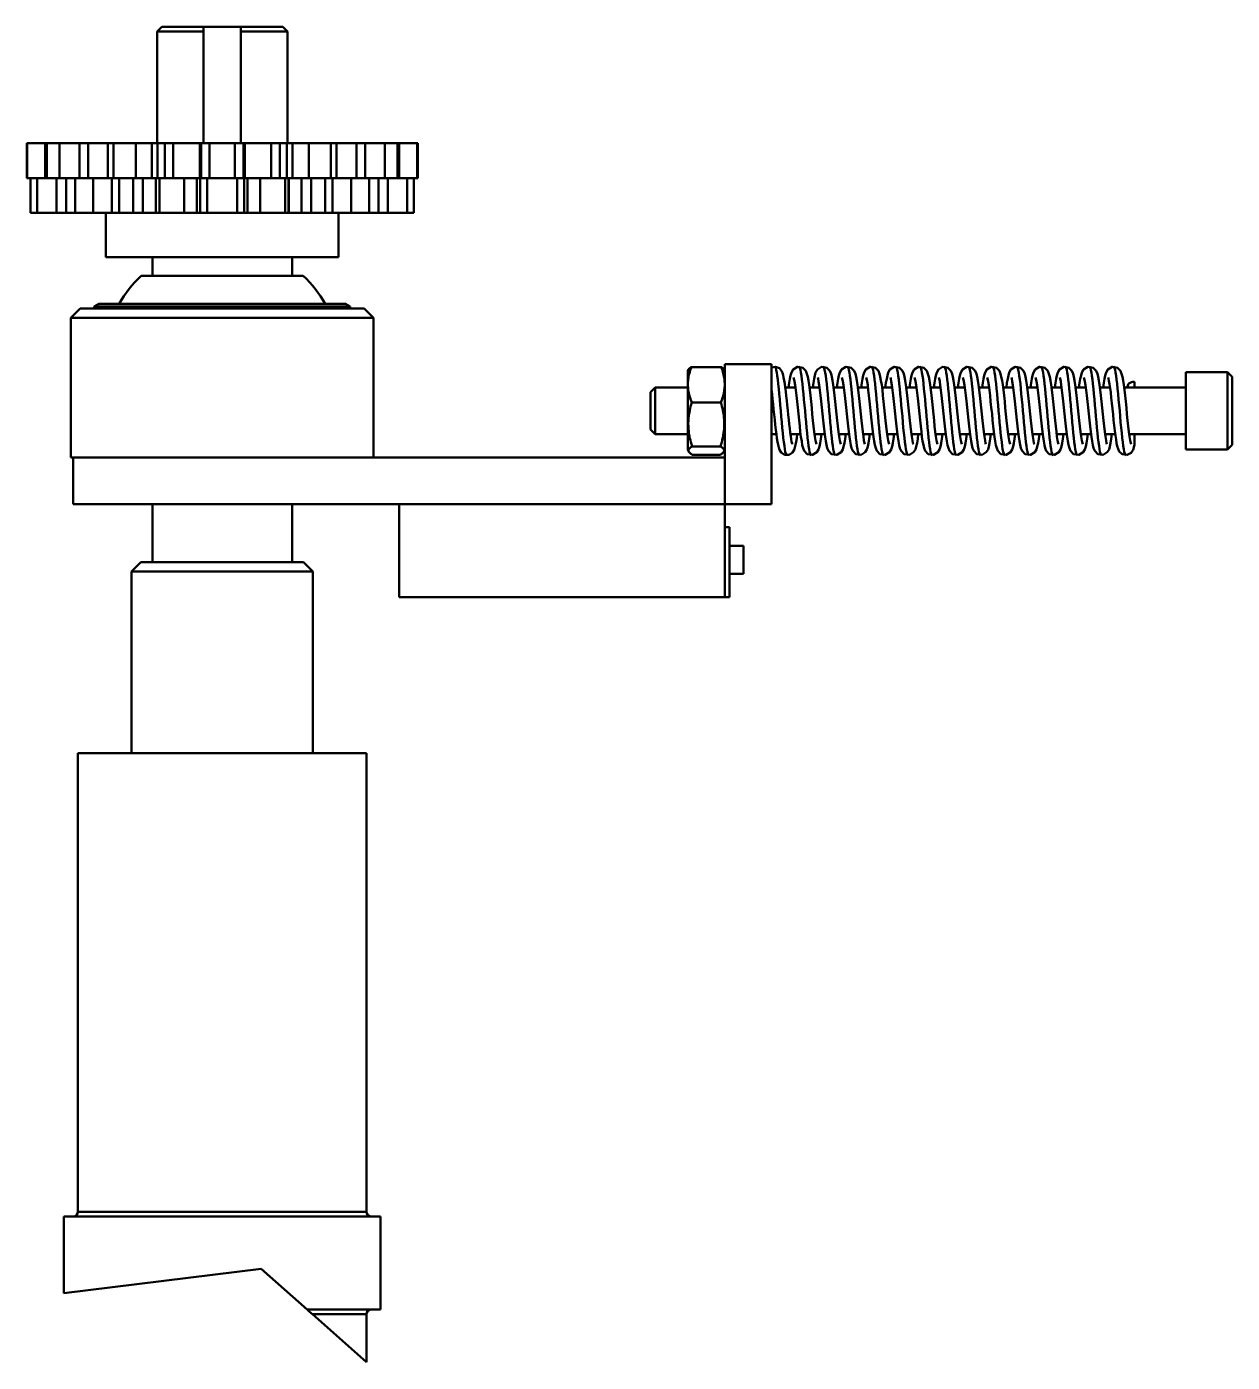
# Model space of a CAD drawing. Header units: millimetres. Extents: x 7841 to 11091, y 7078 to 9888.
# Drawn here: x 10035.7 to 10294.7, y 9583.6 to 9870.4 of the extents above; entities that cross this region are included whole.
import ezdxf

# ---------------------------------------------------------------- set-up
doc = ezdxf.new("R2010")
doc.units = ezdxf.units.MM
doc.layers.add('外形線', color=7, linetype='Continuous', lineweight=50)
doc.layers.add('破断線', color=3, linetype='Continuous', lineweight=50)

msp = doc.modelspace()

# ---------------------------------------------------------------- linework, layer by layer
at = {"layer": '外形線'}
for p, q in [((10064.68, 9870.38), (10063.68, 9869.38)), ((10064.68, 9870.38), (10073.68, 9870.38)), ((10073.68, 9870.38), (10081.68, 9870.38)), ((10081.68, 9870.38), (10090.68, 9870.38)), ((10090.68, 9870.38), (10091.68, 9869.38)), ((10073.68, 9869.38), (10063.68, 9869.38)), ((10063.68, 9869.38), (10063.68, 9845.38)), ((10073.68, 9869.38), (10073.68, 9845.38)), ((10081.68, 9845.38), (10081.68, 9869.38)), ((10091.68, 9869.38), (10081.68, 9869.38)), ((10091.68, 9869.38), (10091.68, 9845.38)), ((10035.68, 9837.88), (10035.68, 9845.38)), ((10035.68, 9845.38), (10035.77, 9845.38)), ((10035.77, 9845.38), (10039.64, 9845.38)), ((10035.77, 9837.88), (10035.77, 9845.38)), ((10040.01, 9845.38), (10039.64, 9845.38)), ((10040.01, 9845.38), (10042.76, 9845.38)), ((10040.01, 9845.38), (10040.01, 9837.88)), ((10042.76, 9845.38), (10047.01, 9845.38)), ((10042.76, 9837.88), (10042.76, 9845.38)), ((10048.87, 9845.38), (10047.01, 9845.38)), ((10048.87, 9845.38), (10053.11, 9845.38)), ((10053.11, 9845.38), (10054.35, 9845.38)), ((10054.35, 9845.38), (10059.11, 9845.38)), ((10054.35, 9845.38), (10054.35, 9837.88)), ((10059.11, 9845.38), (10062.6, 9845.38)), ((10059.11, 9837.88), (10059.11, 9845.38)), ((10063.78, 9845.38), (10062.6, 9845.38)), ((10063.78, 9845.38), (10065.33, 9845.38)), ((10065.33, 9845.38), (10067.17, 9845.38)), ((10067.17, 9845.38), (10072.85, 9845.38)), ((10073.13, 9845.38), (10072.85, 9845.38)), ((10072.85, 9837.88), (10072.85, 9845.38)), ((10073.13, 9845.38), (10074.93, 9845.38)), ((10074.93, 9845.38), (10080.43, 9845.38)), ((10074.93, 9845.38), (10074.93, 9837.88)), ((10080.43, 9845.38), (10082.23, 9845.38)), ((10080.43, 9837.88), (10080.43, 9845.38)), ((10082.51, 9845.38), (10082.23, 9845.38)), ((10082.51, 9845.38), (10088.2, 9845.38)), ((10082.51, 9837.88), (10082.51, 9845.38)), ((10088.2, 9845.38), (10090.03, 9845.38)), ((10090.03, 9845.38), (10091.59, 9845.38)), ((10092.76, 9845.38), (10091.59, 9845.38)), ((10092.76, 9845.38), (10096.26, 9845.38)), ((10096.26, 9845.38), (10101.02, 9845.38)), ((10096.26, 9845.38), (10096.26, 9837.88)), ((10101.02, 9845.38), (10102.25, 9845.38)), ((10101.02, 9837.88), (10101.02, 9845.38)), ((10102.25, 9845.38), (10106.5, 9845.38)), ((10108.36, 9845.38), (10106.5, 9845.38)), ((10108.36, 9845.38), (10112.6, 9845.38)), ((10112.6, 9845.38), (10115.35, 9845.38)), ((10112.6, 9845.38), (10112.6, 9837.88)), ((10115.73, 9845.38), (10115.35, 9845.38)), ((10115.35, 9837.88), (10115.35, 9845.38)), ((10115.73, 9845.38), (10119.59, 9845.38)), ((10119.59, 9845.38), (10119.68, 9845.38)), ((10119.59, 9845.38), (10119.59, 9837.88)), ((10119.68, 9837.88), (10119.68, 9845.38)), ((10035.68, 9837.88), (10035.77, 9837.88)), ((10036.49, 9837.88), (10035.77, 9837.88)), ((10036.49, 9837.88), (10036.49, 9830.38)), ((10036.49, 9837.88), (10037.91, 9837.88)), ((10037.91, 9830.38), (10037.91, 9837.88)), ((10037.91, 9837.88), (10040.01, 9837.88)), ((10040.01, 9837.88), (10042.76, 9837.88)), ((10046.1, 9837.88), (10042.76, 9837.88)), ((10046.1, 9837.88), (10046.1, 9830.38)), ((10046.1, 9837.88), (10049.99, 9837.88)), ((10049.99, 9830.38), (10049.99, 9837.88)), ((10049.99, 9837.88), (10054, 9837.88)), ((10054.35, 9837.88), (10054, 9837.88)), ((10054.35, 9837.88), (10059.11, 9837.88)), ((10062.6, 9837.88), (10059.11, 9837.88)), ((10062.6, 9837.88), (10063.39, 9837.88)), ((10063.39, 9837.88), (10063.39, 9830.38)), ((10063.44, 9837.88), (10063.39, 9837.88)), ((10063.44, 9837.88), (10064.18, 9837.88)), ((10064.18, 9837.88), (10064.18, 9830.38)), ((10064.18, 9837.88), (10069.49, 9837.88)), ((10069.49, 9830.38), (10069.49, 9837.88)), ((10069.49, 9837.88), (10072.23, 9837.88)), ((10072.85, 9837.88), (10072.23, 9837.88)), ((10072.85, 9837.88), (10073.13, 9837.88)), ((10072.93, 9837.88), (10072.93, 9830.38)), ((10074.93, 9837.88), (10073.13, 9837.88)), ((10074.93, 9837.88), (10080.43, 9837.88)), ((10082.23, 9837.88), (10080.43, 9837.88)), ((10082.23, 9837.88), (10082.51, 9837.88)), ((10082.43, 9837.88), (10082.43, 9830.38)), ((10083.13, 9837.88), (10082.51, 9837.88)), ((10083.13, 9837.88), (10085.87, 9837.88)), ((10085.87, 9837.88), (10085.87, 9830.38)), ((10085.87, 9837.88), (10091.18, 9837.88)), ((10091.18, 9830.38), (10091.18, 9837.88)), ((10091.18, 9837.88), (10091.92, 9837.88)), ((10091.97, 9837.88), (10091.92, 9837.88)), ((10091.97, 9837.88), (10091.97, 9830.38)), ((10091.97, 9837.88), (10092.76, 9837.88)), ((10096.26, 9837.88), (10092.76, 9837.88)), ((10096.26, 9837.88), (10101.02, 9837.88)), ((10101.37, 9837.88), (10101.02, 9837.88)), ((10101.37, 9837.88), (10105.37, 9837.88)), ((10105.37, 9837.88), (10105.37, 9830.38)), ((10105.37, 9837.88), (10109.26, 9837.88)), ((10109.26, 9830.38), (10109.26, 9837.88)), ((10112.6, 9837.88), (10109.26, 9837.88)), ((10112.6, 9837.88), (10115.35, 9837.88)), ((10115.35, 9837.88), (10117.45, 9837.88)), ((10117.45, 9837.88), (10117.45, 9830.38)), ((10117.45, 9837.88), (10118.88, 9837.88)), ((10118.88, 9830.38), (10118.88, 9837.88)), ((10119.59, 9837.88), (10118.88, 9837.88)), ((10119.59, 9837.88), (10119.68, 9837.88)), ((10036.49, 9830.38), (10037.91, 9830.38)), ((10042.11, 9830.38), (10037.91, 9830.38)), ((10042.11, 9830.38), (10044.13, 9830.38)), ((10046.1, 9830.38), (10044.13, 9830.38)), ((10046.1, 9830.38), (10049.99, 9830.38)), ((10054, 9830.38), (10049.99, 9830.38)), ((10052.68, 9820.88), (10052.68, 9830.38)), ((10054, 9830.38), (10055.57, 9830.38)), ((10058.57, 9830.38), (10055.57, 9830.38)), ((10060.62, 9830.38), (10058.57, 9830.38)), ((10063.39, 9830.38), (10060.62, 9830.38)), ((10063.39, 9830.38), (10063.44, 9830.38)), ((10064.18, 9830.38), (10063.44, 9830.38)), ((10064.18, 9830.38), (10069.49, 9830.38)), ((10072.23, 9830.38), (10069.49, 9830.38)), ((10072.23, 9830.38), (10072.93, 9830.38)), ((10074.43, 9830.38), (10072.93, 9830.38)), ((10080.93, 9830.38), (10074.43, 9830.38)), ((10082.43, 9830.38), (10080.93, 9830.38)), ((10082.43, 9830.38), (10083.13, 9830.38)), ((10085.87, 9830.38), (10083.13, 9830.38)), ((10085.87, 9830.38), (10091.18, 9830.38)), ((10091.92, 9830.38), (10091.18, 9830.38)), ((10091.92, 9830.38), (10091.97, 9830.38)), ((10094.75, 9830.38), (10091.97, 9830.38)), ((10096.8, 9830.38), (10094.75, 9830.38)), ((10099.8, 9830.38), (10096.8, 9830.38)), ((10099.8, 9830.38), (10101.37, 9830.38)), ((10105.37, 9830.38), (10101.37, 9830.38)), ((10102.68, 9820.88), (10102.68, 9830.38)), ((10105.37, 9830.38), (10109.26, 9830.38)), ((10111.23, 9830.38), (10109.26, 9830.38)), ((10111.23, 9830.38), (10113.26, 9830.38)), ((10117.45, 9830.38), (10113.26, 9830.38)), ((10117.45, 9830.38), (10118.88, 9830.38)), ((10052.68, 9820.88), (10102.68, 9820.88)), ((10062.68, 9816.88), (10062.68, 9820.88)), ((10092.68, 9816.88), (10092.68, 9820.88)), ((10060.28, 9816.88), (10095.08, 9816.88)), ((10047.18, 9809.88), (10045.18, 9807.88)), ((10047.18, 9809.88), (10108.18, 9809.88)), ((10051.18, 9810.88), (10050.18, 9810.3)), ((10105.18, 9810.3), (10050.18, 9810.3)), ((10050.18, 9810.3), (10050.18, 9809.88)), ((10051.18, 9810.88), (10104.18, 9810.88)), ((10104.18, 9810.88), (10105.18, 9810.3)), ((10105.18, 9810.3), (10105.18, 9809.88)), ((10108.18, 9809.88), (10110.18, 9807.88)), ((10110.18, 9807.88), (10045.18, 9807.88)), ((10045.18, 9777.88), (10045.18, 9807.88)), ((10110.18, 9777.88), (10110.18, 9807.88)), ((10185.68, 9797.88), (10185.68, 9777.88)), ((10195.68, 9797.88), (10185.68, 9797.88)), ((10195.68, 9767.88), (10195.68, 9797.88)), ((10177.68, 9796.54), (10177.76, 9796.68)), ((10177.68, 9796.54), (10177.68, 9779.54)), ((10184.9, 9797.3), (10178.47, 9797.3)), ((10185.68, 9796.54), (10185.6, 9796.68)), ((10284.68, 9796.18), (10284.68, 9779.58)), ((10284.68, 9796.18), (10293.68, 9796.18)), ((10293.68, 9779.58), (10293.68, 9796.18)), ((10294.68, 9795.18), (10293.68, 9796.18)), ((10294.68, 9795.18), (10294.68, 9780.58)), ((10169.68, 9791.88), (10170.68, 9792.88)), ((10170.68, 9792.88), (10170.68, 9782.88)), ((10177.68, 9792.88), (10170.68, 9792.88)), ((10200.82, 9792.88), (10198.63, 9792.88)), ((10206.02, 9792.88), (10203.83, 9792.88)), ((10211.22, 9792.88), (10209.03, 9792.88)), ((10216.42, 9792.88), (10214.23, 9792.88)), ((10221.62, 9792.88), (10219.43, 9792.88)), ((10226.82, 9792.88), (10224.63, 9792.88)), ((10232.02, 9792.88), (10229.83, 9792.88)), ((10237.22, 9792.88), (10235.03, 9792.88)), ((10242.42, 9792.88), (10240.23, 9792.88)), ((10247.62, 9792.88), (10245.43, 9792.88)), ((10252.82, 9792.88), (10250.63, 9792.88)), ((10258.02, 9792.88), (10255.83, 9792.88)), ((10263.22, 9792.88), (10261.03, 9792.88)), ((10268.42, 9792.88), (10266.23, 9792.88)), ((10284.68, 9792.88), (10271.43, 9792.88)), ((10273.68, 9792.88), (10273.68, 9794.13)), ((10169.68, 9783.88), (10169.68, 9791.88)), ((10184.82, 9789.67), (10178.55, 9789.67)), ((10169.68, 9783.88), (10170.68, 9782.88)), ((10177.68, 9782.88), (10170.68, 9782.88)), ((10196.74, 9782.88), (10195.68, 9782.88)), ((10201.94, 9782.88), (10199.75, 9782.88)), ((10207.14, 9782.88), (10204.95, 9782.88)), ((10212.34, 9782.88), (10210.15, 9782.88)), ((10217.54, 9782.88), (10215.35, 9782.88)), ((10222.74, 9782.88), (10220.55, 9782.88)), ((10227.94, 9782.88), (10225.75, 9782.88)), ((10233.14, 9782.88), (10230.95, 9782.88)), ((10238.34, 9782.88), (10236.15, 9782.88)), ((10243.54, 9782.88), (10241.35, 9782.88)), ((10248.74, 9782.88), (10246.55, 9782.88)), ((10253.94, 9782.88), (10251.75, 9782.88)), ((10259.14, 9782.88), (10256.95, 9782.88)), ((10264.34, 9782.88), (10262.15, 9782.88)), ((10269.54, 9782.88), (10267.35, 9782.88)), ((10284.68, 9782.88), (10272.55, 9782.88)), ((10294.68, 9780.58), (10293.68, 9779.58)), ((10045.68, 9777.88), (10045.18, 9777.88)), ((10045.68, 9767.88), (10045.68, 9777.88)), ((10069.68, 9777.88), (10045.68, 9777.88)), ((10077.57, 9777.88), (10069.68, 9777.88)), ((10085.68, 9777.88), (10077.57, 9777.88)), ((10185.68, 9777.88), (10085.68, 9777.88)), ((10177.68, 9779.54), (10177.95, 9779.07)), ((10184.74, 9780.26), (10178.63, 9780.26)), ((10184.74, 9778.46), (10178.63, 9778.46)), ((10185.68, 9779.54), (10185.41, 9779.07)), ((10185.68, 9767.88), (10185.68, 9777.88)), ((10284.68, 9779.58), (10293.68, 9779.58)), ((10045.68, 9767.88), (10185.68, 9767.88)), ((10062.68, 9755.38), (10062.68, 9767.88)), ((10092.68, 9755.38), (10092.68, 9767.88)), ((10115.68, 9767.88), (10115.68, 9747.88)), ((10185.68, 9747.88), (10185.68, 9767.88)), ((10195.68, 9767.88), (10185.68, 9767.88)), ((10185.68, 9762.88), (10186.68, 9762.88)), ((10186.68, 9747.88), (10186.68, 9762.88)), ((10186.68, 9758.88), (10189.68, 9758.88)), ((10189.68, 9758.88), (10189.68, 9752.88)), ((10060.18, 9755.38), (10058.18, 9753.38)), ((10060.18, 9755.38), (10095.18, 9755.38)), ((10095.18, 9755.38), (10097.18, 9753.38)), ((10097.18, 9753.38), (10058.18, 9753.38)), ((10058.18, 9714.38), (10058.18, 9753.38)), ((10097.18, 9714.38), (10097.18, 9753.38)), ((10186.68, 9752.88), (10189.68, 9752.88)), ((10185.68, 9747.88), (10115.68, 9747.88)), ((10185.68, 9747.88), (10186.68, 9747.88)), ((10046.68, 9714.38), (10077.68, 9714.38)), ((10046.68, 9615.88), (10046.68, 9714.38)), ((10077.68, 9714.38), (10108.68, 9714.38)), ((10108.68, 9615.88), (10108.68, 9714.38)), ((10111.68, 9614.88), (10043.68, 9614.88)), ((10043.68, 9598.4), (10043.68, 9614.88)), ((10111.68, 9594.88), (10111.68, 9614.88)), ((10111.68, 9594.88), (10095.92, 9594.88)), ((10108.68, 9583.56), (10108.68, 9593.88))]:
    msp.add_line(p, q, dxfattribs=at)
for p, q in [((10039.64, 9837.88), (10039.64, 9845.38)), ((10047.01, 9837.88), (10047.01, 9845.38)), ((10048.87, 9837.88), (10048.87, 9845.38)), ((10053.11, 9837.88), (10053.11, 9845.38)), ((10062.6, 9837.88), (10062.6, 9845.38)), ((10063.78, 9837.88), (10063.78, 9845.38)), ((10065.33, 9837.88), (10065.33, 9845.38)), ((10067.17, 9837.88), (10067.17, 9845.38)), ((10073.13, 9837.88), (10073.13, 9845.38)), ((10082.23, 9837.88), (10082.23, 9845.38)), ((10088.2, 9837.88), (10088.2, 9845.38)), ((10090.03, 9837.88), (10090.03, 9845.38)), ((10091.59, 9837.88), (10091.59, 9845.38)), ((10092.76, 9837.88), (10092.76, 9845.38)), ((10102.25, 9837.88), (10102.25, 9845.38)), ((10106.5, 9837.88), (10106.5, 9845.38)), ((10108.36, 9837.88), (10108.36, 9845.38)), ((10115.73, 9837.88), (10115.73, 9845.38)), ((10042.11, 9837.88), (10042.11, 9830.38)), ((10044.13, 9837.88), (10044.13, 9830.38)), ((10054, 9837.88), (10054, 9830.38)), ((10055.57, 9837.88), (10055.57, 9830.38)), ((10058.57, 9837.88), (10058.57, 9830.38)), ((10060.62, 9837.88), (10060.62, 9830.38)), ((10063.44, 9837.88), (10063.44, 9830.38)), ((10072.23, 9837.88), (10072.23, 9830.38)), ((10074.43, 9837.88), (10074.43, 9830.38)), ((10080.93, 9837.88), (10080.93, 9830.38)), ((10083.13, 9837.88), (10083.13, 9830.38)), ((10091.92, 9837.88), (10091.92, 9830.38)), ((10094.75, 9837.88), (10094.75, 9830.38)), ((10096.8, 9837.88), (10096.8, 9830.38)), ((10099.8, 9837.88), (10099.8, 9830.38)), ((10101.37, 9837.88), (10101.37, 9830.38)), ((10111.23, 9837.88), (10111.23, 9830.38)), ((10113.26, 9837.88), (10113.26, 9830.38)), ((10046.68, 9615.88), (10108.68, 9615.88)), ((10108.68, 9593.88), (10097.05, 9593.88))]:
    msp.add_line(p, q, dxfattribs=at).dxf.unprotected_set("ltscale", 0)
for points in [[(10073.68, 9869.38), (10073.68, 9869.42), (10073.68, 9869.47), (10073.68, 9869.51), (10073.68, 9869.55), (10073.68, 9869.59), (10073.68, 9869.64), (10073.68, 9869.68), (10073.68, 9869.72), (10073.68, 9869.76), (10073.68, 9869.8), (10073.68, 9869.85), (10073.68, 9869.89), (10073.68, 9869.93), (10073.68, 9869.97), (10073.68, 9870.01), (10073.68, 9870.05), (10073.68, 9870.09), (10073.68, 9870.14), (10073.68, 9870.18), (10073.68, 9870.22), (10073.68, 9870.26), (10073.68, 9870.3), (10073.68, 9870.34), (10073.68, 9870.38)], [(10081.68, 9870.38), (10081.68, 9870.34), (10081.68, 9870.3), (10081.68, 9870.26), (10081.68, 9870.22), (10081.68, 9870.18), (10081.68, 9870.14), (10081.68, 9870.09), (10081.68, 9870.05), (10081.68, 9870.01), (10081.68, 9869.97), (10081.68, 9869.93), (10081.68, 9869.89), (10081.68, 9869.85), (10081.68, 9869.8), (10081.68, 9869.76), (10081.68, 9869.72), (10081.68, 9869.68), (10081.68, 9869.64), (10081.68, 9869.59), (10081.68, 9869.55), (10081.68, 9869.51), (10081.68, 9869.47), (10081.68, 9869.42), (10081.68, 9869.38)], [(10178.47, 9797.3), (10178.34, 9796.94), (10178.23, 9796.59), (10178.12, 9796.26), (10178.04, 9795.93), (10177.96, 9795.61), (10177.89, 9795.3), (10177.84, 9794.99), (10177.8, 9794.69), (10177.77, 9794.39), (10177.74, 9794.1), (10177.73, 9793.8), (10177.73, 9793.51), (10177.74, 9793.21), (10177.75, 9792.92), (10177.78, 9792.62), (10177.82, 9792.32), (10177.87, 9792.01), (10177.93, 9791.7), (10178, 9791.39), (10178.09, 9791.06), (10178.18, 9790.73), (10178.29, 9790.39), (10178.41, 9790.04), (10178.55, 9789.67)], [(10177.76, 9796.68), (10177.78, 9796.7), (10177.79, 9796.73), (10177.81, 9796.75), (10177.83, 9796.77), (10177.85, 9796.8), (10177.87, 9796.82), (10177.89, 9796.85), (10177.91, 9796.87), (10177.94, 9796.9), (10177.96, 9796.92), (10177.99, 9796.95), (10178.02, 9796.97), (10178.05, 9797), (10178.08, 9797.02), (10178.11, 9797.05), (10178.14, 9797.08), (10178.18, 9797.1), (10178.21, 9797.13), (10178.25, 9797.16), (10178.29, 9797.18), (10178.33, 9797.21), (10178.38, 9797.24), (10178.42, 9797.27), (10178.47, 9797.3)], [(10184.82, 9789.67), (10184.95, 9790.04), (10185.07, 9790.39), (10185.18, 9790.73), (10185.28, 9791.06), (10185.36, 9791.39), (10185.43, 9791.7), (10185.49, 9792.01), (10185.54, 9792.32), (10185.58, 9792.62), (10185.61, 9792.92), (10185.63, 9793.21), (10185.64, 9793.51), (10185.63, 9793.8), (10185.62, 9794.1), (10185.6, 9794.39), (10185.57, 9794.69), (10185.52, 9794.99), (10185.47, 9795.3), (10185.4, 9795.61), (10185.33, 9795.93), (10185.24, 9796.26), (10185.14, 9796.59), (10185.02, 9796.94), (10184.9, 9797.3)], [(10184.9, 9797.3), (10184.94, 9797.27), (10184.99, 9797.24), (10185.03, 9797.21), (10185.07, 9797.18), (10185.11, 9797.16), (10185.15, 9797.13), (10185.19, 9797.1), (10185.22, 9797.08), (10185.26, 9797.05), (10185.29, 9797.02), (10185.32, 9797), (10185.35, 9796.97), (10185.38, 9796.95), (10185.4, 9796.92), (10185.43, 9796.9), (10185.45, 9796.87), (10185.48, 9796.85), (10185.5, 9796.82), (10185.52, 9796.8), (10185.54, 9796.77), (10185.56, 9796.75), (10185.57, 9796.73), (10185.59, 9796.7), (10185.6, 9796.68)], [(10195.68, 9797.21), (10196.57, 9797.37), (10197.38, 9797.04), (10197.82, 9796.51), (10198.04, 9796.04), (10198.18, 9795.56), (10198.3, 9795.02), (10198.41, 9794.4), (10198.52, 9793.69), (10198.63, 9792.9), (10198.74, 9792.02), (10198.85, 9791.09), (10198.96, 9790.1), (10199.06, 9789.08), (10199.17, 9788.04), (10199.28, 9787), (10199.39, 9785.98), (10199.49, 9785), (10199.6, 9784.07), (10199.71, 9783.21), (10199.82, 9782.44), (10199.92, 9781.77), (10200.02, 9781.24), (10200.11, 9780.86), (10200.16, 9780.71)], [(10199.34, 9792.88), (10199.48, 9793.91), (10199.63, 9794.79), (10199.78, 9795.51), (10199.97, 9796.14), (10200.34, 9796.79), (10201.26, 9797.35), (10202.4, 9797.15), (10203.04, 9796.48), (10203.29, 9795.87), (10203.46, 9795.21), (10203.61, 9794.42), (10203.75, 9793.47), (10203.9, 9792.38), (10204.04, 9791.17), (10204.18, 9789.88), (10204.32, 9788.54), (10204.46, 9787.18), (10204.6, 9785.84), (10204.74, 9784.57), (10204.88, 9783.41), (10205.02, 9782.39), (10205.16, 9781.55), (10205.28, 9780.96), (10205.36, 9780.71)], [(10206.43, 9782.88), (10206.29, 9781.85), (10206.15, 9780.97), (10205.99, 9780.24), (10205.8, 9779.62), (10205.43, 9778.98), (10204.52, 9778.42), (10203.37, 9778.61), (10202.73, 9779.28), (10202.48, 9779.89), (10202.31, 9780.55), (10202.17, 9781.34), (10202.02, 9782.29), (10201.88, 9783.39), (10201.74, 9784.59), (10201.6, 9785.89), (10201.46, 9787.23), (10201.31, 9788.59), (10201.17, 9789.92), (10201.03, 9791.19), (10200.89, 9792.36), (10200.75, 9793.38), (10200.62, 9794.21), (10200.49, 9794.8), (10200.42, 9795.05)], [(10204.54, 9792.88), (10204.68, 9793.91), (10204.83, 9794.79), (10204.98, 9795.51), (10205.17, 9796.14), (10205.54, 9796.79), (10206.46, 9797.35), (10207.6, 9797.15), (10208.24, 9796.48), (10208.5, 9795.87), (10208.66, 9795.21), (10208.81, 9794.42), (10208.96, 9793.47), (10209.1, 9792.38), (10209.24, 9791.17), (10209.38, 9789.88), (10209.52, 9788.53), (10209.66, 9787.17), (10209.8, 9785.84), (10209.94, 9784.57), (10210.08, 9783.41), (10210.22, 9782.39), (10210.36, 9781.55), (10210.48, 9780.96), (10210.56, 9780.71)], [(10211.63, 9782.88), (10211.49, 9781.85), (10211.35, 9780.97), (10211.19, 9780.24), (10211, 9779.62), (10210.63, 9778.98), (10209.72, 9778.42), (10208.57, 9778.61), (10207.93, 9779.28), (10207.68, 9779.89), (10207.51, 9780.56), (10207.36, 9781.35), (10207.22, 9782.3), (10207.08, 9783.39), (10206.94, 9784.59), (10206.8, 9785.89), (10206.66, 9787.23), (10206.51, 9788.59), (10206.37, 9789.93), (10206.23, 9791.2), (10206.09, 9792.36), (10205.95, 9793.38), (10205.82, 9794.21), (10205.69, 9794.8), (10205.62, 9795.05)], [(10209.74, 9792.88), (10209.88, 9793.91), (10210.03, 9794.79), (10210.18, 9795.51), (10210.38, 9796.14), (10210.74, 9796.79), (10211.66, 9797.35), (10212.81, 9797.15), (10213.44, 9796.48), (10213.7, 9795.87), (10213.86, 9795.21), (10214.01, 9794.42), (10214.16, 9793.47), (10214.3, 9792.38), (10214.44, 9791.17), (10214.58, 9789.88), (10214.72, 9788.53), (10214.86, 9787.17), (10215, 9785.84), (10215.14, 9784.57), (10215.28, 9783.41), (10215.42, 9782.39), (10215.56, 9781.55), (10215.68, 9780.96), (10215.76, 9780.71)], [(10216.83, 9782.88), (10216.69, 9781.85), (10216.55, 9780.97), (10216.39, 9780.24), (10216.2, 9779.62), (10215.83, 9778.98), (10214.92, 9778.42), (10213.77, 9778.61), (10213.13, 9779.28), (10212.88, 9779.89), (10212.71, 9780.55), (10212.57, 9781.34), (10212.42, 9782.29), (10212.28, 9783.39), (10212.14, 9784.59), (10212, 9785.89), (10211.86, 9787.23), (10211.71, 9788.59), (10211.57, 9789.92), (10211.43, 9791.19), (10211.29, 9792.36), (10211.15, 9793.38), (10211.02, 9794.21), (10210.89, 9794.8), (10210.82, 9795.05)], [(10214.94, 9792.88), (10215.08, 9793.91), (10215.23, 9794.79), (10215.38, 9795.51), (10215.58, 9796.14), (10215.94, 9796.79), (10216.86, 9797.35), (10218, 9797.15), (10218.64, 9796.48), (10218.9, 9795.87), (10219.06, 9795.21), (10219.21, 9794.42), (10219.36, 9793.47), (10219.5, 9792.38), (10219.64, 9791.17), (10219.78, 9789.88), (10219.92, 9788.53), (10220.06, 9787.17), (10220.2, 9785.84), (10220.34, 9784.57), (10220.48, 9783.41), (10220.62, 9782.39), (10220.76, 9781.55), (10220.88, 9780.96), (10220.96, 9780.71)], [(10222.03, 9782.88), (10221.89, 9781.85), (10221.75, 9780.97), (10221.59, 9780.24), (10221.4, 9779.62), (10221.03, 9778.98), (10220.12, 9778.42), (10218.97, 9778.61), (10218.33, 9779.28), (10218.08, 9779.89), (10217.91, 9780.56), (10217.76, 9781.35), (10217.62, 9782.3), (10217.48, 9783.39), (10217.34, 9784.59), (10217.2, 9785.89), (10217.06, 9787.23), (10216.91, 9788.59), (10216.77, 9789.93), (10216.63, 9791.2), (10216.49, 9792.36), (10216.35, 9793.38), (10216.22, 9794.21), (10216.09, 9794.8), (10216.02, 9795.05)], [(10220.14, 9792.88), (10220.28, 9793.91), (10220.43, 9794.79), (10220.58, 9795.51), (10220.78, 9796.14), (10221.14, 9796.79), (10222.06, 9797.35), (10223.2, 9797.15), (10223.84, 9796.48), (10224.1, 9795.87), (10224.26, 9795.21), (10224.41, 9794.42), (10224.56, 9793.47), (10224.7, 9792.38), (10224.84, 9791.17), (10224.98, 9789.88), (10225.12, 9788.53), (10225.26, 9787.17), (10225.4, 9785.84), (10225.54, 9784.57), (10225.68, 9783.41), (10225.82, 9782.39), (10225.96, 9781.55), (10226.08, 9780.96), (10226.16, 9780.71)], [(10227.23, 9782.88), (10227.09, 9781.85), (10226.95, 9780.97), (10226.79, 9780.24), (10226.6, 9779.62), (10226.23, 9778.98), (10225.32, 9778.42), (10224.17, 9778.61), (10223.53, 9779.28), (10223.28, 9779.89), (10223.11, 9780.55), (10222.97, 9781.34), (10222.82, 9782.29), (10222.68, 9783.39), (10222.54, 9784.59), (10222.4, 9785.89), (10222.26, 9787.23), (10222.11, 9788.59), (10221.97, 9789.92), (10221.83, 9791.19), (10221.69, 9792.36), (10221.55, 9793.38), (10221.42, 9794.21), (10221.29, 9794.8), (10221.22, 9795.05)], [(10225.34, 9792.88), (10225.48, 9793.91), (10225.63, 9794.79), (10225.78, 9795.51), (10225.98, 9796.14), (10226.34, 9796.79), (10227.26, 9797.35), (10228.4, 9797.15), (10229.04, 9796.48), (10229.3, 9795.87), (10229.46, 9795.21), (10229.61, 9794.42), (10229.76, 9793.47), (10229.9, 9792.38), (10230.04, 9791.17), (10230.18, 9789.88), (10230.32, 9788.53), (10230.46, 9787.17), (10230.6, 9785.84), (10230.74, 9784.57), (10230.88, 9783.41), (10231.02, 9782.39), (10231.16, 9781.55), (10231.28, 9780.96), (10231.36, 9780.71)], [(10232.43, 9782.88), (10232.29, 9781.85), (10232.15, 9780.97), (10231.99, 9780.24), (10231.8, 9779.62), (10231.43, 9778.98), (10230.52, 9778.42), (10229.37, 9778.61), (10228.73, 9779.28), (10228.48, 9779.89), (10228.31, 9780.56), (10228.16, 9781.35), (10228.02, 9782.3), (10227.88, 9783.39), (10227.74, 9784.59), (10227.6, 9785.89), (10227.46, 9787.23), (10227.31, 9788.59), (10227.17, 9789.93), (10227.03, 9791.2), (10226.89, 9792.36), (10226.75, 9793.38), (10226.62, 9794.21), (10226.49, 9794.8), (10226.42, 9795.05)], [(10230.54, 9792.88), (10230.68, 9793.91), (10230.83, 9794.79), (10230.98, 9795.51), (10231.18, 9796.14), (10231.54, 9796.79), (10232.46, 9797.35), (10233.6, 9797.15), (10234.24, 9796.48), (10234.5, 9795.87), (10234.66, 9795.21), (10234.81, 9794.42), (10234.96, 9793.47), (10235.1, 9792.38), (10235.24, 9791.17), (10235.38, 9789.88), (10235.52, 9788.53), (10235.66, 9787.17), (10235.8, 9785.84), (10235.94, 9784.57), (10236.08, 9783.41), (10236.22, 9782.39), (10236.36, 9781.55), (10236.48, 9780.96), (10236.56, 9780.71)], [(10237.63, 9782.88), (10237.49, 9781.85), (10237.35, 9780.97), (10237.19, 9780.24), (10237, 9779.62), (10236.63, 9778.98), (10235.72, 9778.42), (10234.57, 9778.61), (10233.93, 9779.28), (10233.68, 9779.89), (10233.51, 9780.55), (10233.37, 9781.34), (10233.22, 9782.29), (10233.08, 9783.39), (10232.94, 9784.59), (10232.8, 9785.89), (10232.66, 9787.23), (10232.51, 9788.59), (10232.37, 9789.92), (10232.23, 9791.19), (10232.09, 9792.36), (10231.95, 9793.38), (10231.82, 9794.21), (10231.69, 9794.8), (10231.62, 9795.05)], [(10235.74, 9792.88), (10235.88, 9793.91), (10236.03, 9794.79), (10236.18, 9795.51), (10236.38, 9796.14), (10236.74, 9796.79), (10237.66, 9797.35), (10238.8, 9797.15), (10239.44, 9796.48), (10239.7, 9795.87), (10239.86, 9795.21), (10240.01, 9794.42), (10240.16, 9793.47), (10240.3, 9792.38), (10240.44, 9791.17), (10240.58, 9789.88), (10240.72, 9788.53), (10240.86, 9787.17), (10241, 9785.84), (10241.14, 9784.57), (10241.28, 9783.41), (10241.42, 9782.39), (10241.56, 9781.55), (10241.68, 9780.96), (10241.76, 9780.71)], [(10242.83, 9782.88), (10242.69, 9781.85), (10242.55, 9780.97), (10242.39, 9780.24), (10242.2, 9779.62), (10241.83, 9778.98), (10240.92, 9778.42), (10239.77, 9778.61), (10239.13, 9779.28), (10238.88, 9779.89), (10238.71, 9780.56), (10238.56, 9781.35), (10238.42, 9782.3), (10238.28, 9783.39), (10238.14, 9784.59), (10238, 9785.89), (10237.86, 9787.23), (10237.71, 9788.59), (10237.57, 9789.93), (10237.43, 9791.2), (10237.29, 9792.36), (10237.15, 9793.38), (10237.02, 9794.21), (10236.89, 9794.8), (10236.82, 9795.05)], [(10240.94, 9792.88), (10241.08, 9793.91), (10241.23, 9794.79), (10241.38, 9795.51), (10241.58, 9796.14), (10241.94, 9796.79), (10242.86, 9797.35), (10244, 9797.15), (10244.64, 9796.48), (10244.9, 9795.87), (10245.06, 9795.21), (10245.21, 9794.42), (10245.36, 9793.47), (10245.5, 9792.38), (10245.64, 9791.17), (10245.78, 9789.88), (10245.92, 9788.53), (10246.06, 9787.17), (10246.2, 9785.84), (10246.34, 9784.57), (10246.48, 9783.41), (10246.62, 9782.39), (10246.76, 9781.55), (10246.88, 9780.96), (10246.96, 9780.71)], [(10248.03, 9782.88), (10247.89, 9781.85), (10247.75, 9780.97), (10247.59, 9780.24), (10247.4, 9779.62), (10247.03, 9778.98), (10246.12, 9778.42), (10244.97, 9778.61), (10244.33, 9779.28), (10244.08, 9779.89), (10243.91, 9780.55), (10243.77, 9781.34), (10243.62, 9782.29), (10243.48, 9783.39), (10243.34, 9784.59), (10243.2, 9785.89), (10243.06, 9787.23), (10242.91, 9788.59), (10242.77, 9789.92), (10242.63, 9791.19), (10242.49, 9792.36), (10242.35, 9793.38), (10242.22, 9794.21), (10242.09, 9794.8), (10242.02, 9795.05)], [(10246.14, 9792.88), (10246.28, 9793.91), (10246.43, 9794.79), (10246.58, 9795.51), (10246.78, 9796.14), (10247.14, 9796.79), (10248.06, 9797.35), (10249.2, 9797.15), (10249.84, 9796.48), (10250.1, 9795.87), (10250.26, 9795.21), (10250.41, 9794.42), (10250.56, 9793.47), (10250.7, 9792.38), (10250.84, 9791.17), (10250.98, 9789.88), (10251.12, 9788.53), (10251.26, 9787.17), (10251.4, 9785.84), (10251.54, 9784.57), (10251.68, 9783.41), (10251.82, 9782.39), (10251.96, 9781.55), (10252.08, 9780.96), (10252.16, 9780.71)], [(10253.23, 9782.88), (10253.09, 9781.85), (10252.95, 9780.97), (10252.79, 9780.24), (10252.6, 9779.62), (10252.23, 9778.98), (10251.32, 9778.42), (10250.17, 9778.61), (10249.53, 9779.28), (10249.28, 9779.89), (10249.11, 9780.56), (10248.96, 9781.35), (10248.82, 9782.3), (10248.68, 9783.39), (10248.54, 9784.59), (10248.4, 9785.89), (10248.26, 9787.23), (10248.11, 9788.59), (10247.97, 9789.93), (10247.83, 9791.2), (10247.69, 9792.36), (10247.55, 9793.38), (10247.42, 9794.21), (10247.29, 9794.8), (10247.22, 9795.05)], [(10251.34, 9792.88), (10251.48, 9793.91), (10251.63, 9794.79), (10251.78, 9795.51), (10251.98, 9796.14), (10252.34, 9796.79), (10253.26, 9797.35), (10254.4, 9797.15), (10255.04, 9796.48), (10255.3, 9795.87), (10255.46, 9795.21), (10255.61, 9794.42), (10255.76, 9793.47), (10255.9, 9792.38), (10256.04, 9791.17), (10256.18, 9789.88), (10256.32, 9788.53), (10256.46, 9787.17), (10256.6, 9785.84), (10256.74, 9784.57), (10256.88, 9783.41), (10257.02, 9782.39), (10257.16, 9781.55), (10257.28, 9780.96), (10257.36, 9780.71)], [(10258.43, 9782.88), (10258.29, 9781.85), (10258.15, 9780.97), (10257.99, 9780.24), (10257.8, 9779.62), (10257.43, 9778.98), (10256.52, 9778.42), (10255.37, 9778.61), (10254.73, 9779.28), (10254.48, 9779.89), (10254.31, 9780.55), (10254.17, 9781.34), (10254.02, 9782.29), (10253.88, 9783.39), (10253.74, 9784.59), (10253.6, 9785.89), (10253.46, 9787.23), (10253.31, 9788.59), (10253.17, 9789.92), (10253.03, 9791.19), (10252.89, 9792.36), (10252.75, 9793.38), (10252.62, 9794.21), (10252.49, 9794.8), (10252.42, 9795.05)], [(10256.54, 9792.88), (10256.68, 9793.91), (10256.83, 9794.79), (10256.98, 9795.51), (10257.18, 9796.14), (10257.54, 9796.79), (10258.46, 9797.35), (10259.6, 9797.15), (10260.24, 9796.48), (10260.5, 9795.87), (10260.66, 9795.21), (10260.81, 9794.42), (10260.96, 9793.47), (10261.1, 9792.38), (10261.24, 9791.17), (10261.38, 9789.88), (10261.52, 9788.53), (10261.66, 9787.17), (10261.8, 9785.84), (10261.94, 9784.57), (10262.08, 9783.41), (10262.22, 9782.39), (10262.36, 9781.55), (10262.48, 9780.96), (10262.56, 9780.71)], [(10263.63, 9782.88), (10263.49, 9781.85), (10263.35, 9780.97), (10263.19, 9780.24), (10263, 9779.62), (10262.63, 9778.98), (10261.72, 9778.42), (10260.57, 9778.61), (10259.93, 9779.28), (10259.68, 9779.89), (10259.51, 9780.56), (10259.36, 9781.35), (10259.22, 9782.3), (10259.08, 9783.39), (10258.94, 9784.59), (10258.8, 9785.89), (10258.66, 9787.23), (10258.51, 9788.59), (10258.37, 9789.93), (10258.23, 9791.2), (10258.09, 9792.36), (10257.95, 9793.38), (10257.82, 9794.21), (10257.69, 9794.8), (10257.62, 9795.05)], [(10261.74, 9792.88), (10261.88, 9793.91), (10262.03, 9794.79), (10262.18, 9795.51), (10262.38, 9796.14), (10262.74, 9796.79), (10263.66, 9797.35), (10264.8, 9797.15), (10265.44, 9796.48), (10265.7, 9795.87), (10265.86, 9795.21), (10266.01, 9794.42), (10266.16, 9793.47), (10266.3, 9792.38), (10266.44, 9791.17), (10266.58, 9789.88), (10266.72, 9788.53), (10266.86, 9787.17), (10267, 9785.84), (10267.14, 9784.57), (10267.28, 9783.41), (10267.42, 9782.39), (10267.56, 9781.55), (10267.68, 9780.96), (10267.76, 9780.71)], [(10268.83, 9782.88), (10268.69, 9781.85), (10268.55, 9780.97), (10268.39, 9780.24), (10268.2, 9779.62), (10267.83, 9778.98), (10266.92, 9778.42), (10265.77, 9778.61), (10265.13, 9779.28), (10264.88, 9779.89), (10264.71, 9780.55), (10264.57, 9781.34), (10264.42, 9782.29), (10264.28, 9783.39), (10264.14, 9784.59), (10264, 9785.89), (10263.86, 9787.23), (10263.71, 9788.59), (10263.57, 9789.92), (10263.43, 9791.19), (10263.29, 9792.36), (10263.15, 9793.38), (10263.02, 9794.21), (10262.89, 9794.8), (10262.82, 9795.05)], [(10266.94, 9792.88), (10267.08, 9793.91), (10267.23, 9794.79), (10267.38, 9795.51), (10267.58, 9796.14), (10267.94, 9796.79), (10268.86, 9797.35), (10270, 9797.15), (10270.64, 9796.48), (10270.9, 9795.87), (10271.06, 9795.21), (10271.21, 9794.42), (10271.36, 9793.47), (10271.5, 9792.38), (10271.64, 9791.17), (10271.78, 9789.88), (10271.92, 9788.53), (10272.06, 9787.17), (10272.2, 9785.84), (10272.34, 9784.57), (10272.48, 9783.41), (10272.62, 9782.39), (10272.76, 9781.55), (10272.88, 9780.96), (10272.96, 9780.71)], [(10273.68, 9780.65), (10273.54, 9780.04), (10273.35, 9779.49), (10272.96, 9778.89), (10272.1, 9778.41), (10271.05, 9778.56), (10270.41, 9779.16), (10270.14, 9779.72), (10269.97, 9780.29), (10269.83, 9780.95), (10269.7, 9781.72), (10269.58, 9782.62), (10269.45, 9783.63), (10269.32, 9784.73), (10269.19, 9785.9), (10269.07, 9787.11), (10268.94, 9788.33), (10268.81, 9789.54), (10268.69, 9790.7), (10268.56, 9791.8), (10268.44, 9792.79), (10268.31, 9793.65), (10268.19, 9794.35), (10268.08, 9794.85), (10268.02, 9795.05)], [(10201.23, 9782.88), (10201.12, 9782.01), (10200.99, 9781.24), (10200.87, 9780.59), (10200.73, 9780.02), (10200.56, 9779.51), (10200.22, 9778.96), (10199.48, 9778.46), (10198.49, 9778.46), (10197.76, 9778.96), (10197.42, 9779.51), (10197.24, 9780.02), (10197.11, 9780.59), (10196.98, 9781.24), (10196.86, 9782.01), (10196.74, 9782.88), (10196.62, 9783.84), (10196.51, 9784.87), (10196.39, 9785.96), (10196.27, 9787.09), (10196.15, 9788.23), (10196.03, 9789.35), (10195.92, 9790.45), (10195.8, 9791.48), (10195.68, 9792.44)], [(10272.14, 9792.88), (10272.14, 9792.9), (10272.15, 9792.91), (10272.15, 9792.93), (10272.15, 9792.94), (10272.15, 9792.95), (10272.15, 9792.97), (10272.16, 9792.98), (10272.16, 9793), (10272.16, 9793.01), (10272.16, 9793.03), (10272.16, 9793.04), (10272.16, 9793.06), (10272.17, 9793.07), (10272.17, 9793.09), (10272.17, 9793.1), (10272.17, 9793.12), (10272.17, 9793.13), (10272.18, 9793.14), (10272.18, 9793.16), (10272.18, 9793.17), (10272.18, 9793.19), (10272.18, 9793.2), (10272.19, 9793.22), (10272.19, 9793.23)], [(10178.55, 9789.67), (10178.42, 9789.23), (10178.31, 9788.81), (10178.21, 9788.39), (10178.12, 9787.99), (10178.05, 9787.6), (10177.99, 9787.21), (10177.93, 9786.83), (10177.89, 9786.46), (10177.86, 9786.09), (10177.84, 9785.72), (10177.82, 9785.35), (10177.82, 9784.99), (10177.83, 9784.63), (10177.85, 9784.26), (10177.87, 9783.89), (10177.91, 9783.52), (10177.96, 9783.14), (10178.02, 9782.76), (10178.09, 9782.37), (10178.17, 9781.97), (10178.27, 9781.56), (10178.37, 9781.14), (10178.49, 9780.71), (10178.63, 9780.26)], [(10184.74, 9780.26), (10184.87, 9780.71), (10184.99, 9781.14), (10185.1, 9781.56), (10185.19, 9781.97), (10185.27, 9782.37), (10185.34, 9782.76), (10185.4, 9783.14), (10185.45, 9783.52), (10185.49, 9783.89), (10185.52, 9784.26), (10185.54, 9784.63), (10185.54, 9784.99), (10185.54, 9785.35), (10185.53, 9785.72), (10185.51, 9786.09), (10185.47, 9786.46), (10185.43, 9786.83), (10185.38, 9787.21), (10185.32, 9787.6), (10185.24, 9787.99), (10185.15, 9788.39), (10185.05, 9788.81), (10184.94, 9789.23), (10184.82, 9789.67)], [(10273.68, 9780.65), (10273.68, 9780.65), (10273.68, 9780.66), (10273.68, 9780.68), (10273.68, 9780.71), (10273.68, 9780.76), (10273.68, 9780.82), (10273.68, 9780.89), (10273.68, 9780.96), (10273.68, 9781.03), (10273.68, 9781.1), (10273.68, 9781.19), (10273.68, 9781.28), (10273.68, 9781.37), (10273.68, 9781.47), (10273.68, 9781.58), (10273.68, 9781.7), (10273.68, 9781.82), (10273.68, 9781.94), (10273.68, 9782.08), (10273.68, 9782.22), (10273.68, 9782.37), (10273.68, 9782.53), (10273.68, 9782.7), (10273.68, 9782.88)], [(10178.63, 9780.26), (10178.5, 9780.17), (10178.38, 9780.09), (10178.28, 9780.01), (10178.19, 9779.93), (10178.11, 9779.86), (10178.05, 9779.78), (10177.99, 9779.71), (10177.95, 9779.64), (10177.91, 9779.57), (10177.89, 9779.5), (10177.87, 9779.43), (10177.87, 9779.36), (10177.87, 9779.29), (10177.89, 9779.22), (10177.91, 9779.15), (10177.95, 9779.08), (10177.99, 9779.01), (10178.05, 9778.94), (10178.11, 9778.86), (10178.19, 9778.79), (10178.28, 9778.71), (10178.38, 9778.63), (10178.5, 9778.55), (10178.63, 9778.46)], [(10184.74, 9778.46), (10184.87, 9778.55), (10184.98, 9778.63), (10185.08, 9778.71), (10185.17, 9778.79), (10185.25, 9778.86), (10185.32, 9778.94), (10185.37, 9779.01), (10185.42, 9779.08), (10185.45, 9779.15), (10185.48, 9779.22), (10185.49, 9779.29), (10185.5, 9779.36), (10185.49, 9779.43), (10185.48, 9779.5), (10185.45, 9779.57), (10185.42, 9779.64), (10185.37, 9779.71), (10185.32, 9779.78), (10185.25, 9779.86), (10185.17, 9779.93), (10185.08, 9780.01), (10184.98, 9780.09), (10184.87, 9780.17), (10184.74, 9780.26)]]:
    msp.add_lwpolyline(points, dxfattribs=at)
for points in [[(10198.99, 9778.38), (10198.88, 9778.46), (10198.77, 9778.71), (10198.66, 9779.11), (10198.55, 9779.66), (10198.45, 9780.35), (10198.34, 9781.16), (10198.23, 9782.1), (10198.12, 9783.13), (10198.01, 9784.25), (10197.9, 9785.42), (10197.8, 9786.64), (10197.69, 9787.88), (10197.58, 9789.12), (10197.47, 9790.34), (10197.36, 9791.52), (10197.25, 9792.63), (10197.15, 9793.66), (10197.04, 9794.6), (10196.93, 9795.42), (10196.82, 9796.11), (10196.71, 9796.65), (10196.6, 9797.06), (10196.5, 9797.3), (10196.39, 9797.38)], [(10204.19, 9778.38), (10204.08, 9778.47), (10203.97, 9778.71), (10203.86, 9779.1), (10203.75, 9779.65), (10203.65, 9780.35), (10203.54, 9781.17), (10203.43, 9782.1), (10203.32, 9783.13), (10203.21, 9784.25), (10203.1, 9785.42), (10203, 9786.64), (10202.89, 9787.88), (10202.78, 9789.12), (10202.67, 9790.34), (10202.56, 9791.52), (10202.45, 9792.63), (10202.35, 9793.66), (10202.24, 9794.6), (10202.13, 9795.42), (10202.02, 9796.11), (10201.91, 9796.66), (10201.8, 9797.05), (10201.7, 9797.3), (10201.59, 9797.38)], [(10209.39, 9778.38), (10209.28, 9778.46), (10209.17, 9778.71), (10209.06, 9779.11), (10208.95, 9779.65), (10208.85, 9780.34), (10208.74, 9781.16), (10208.63, 9782.1), (10208.52, 9783.13), (10208.41, 9784.25), (10208.3, 9785.42), (10208.2, 9786.64), (10208.09, 9787.88), (10207.98, 9789.12), (10207.87, 9790.34), (10207.76, 9791.52), (10207.65, 9792.63), (10207.55, 9793.66), (10207.44, 9794.6), (10207.33, 9795.42), (10207.22, 9796.11), (10207.11, 9796.66), (10207, 9797.06), (10206.9, 9797.3), (10206.79, 9797.38)], [(10214.59, 9778.38), (10214.48, 9778.46), (10214.37, 9778.71), (10214.26, 9779.11), (10214.15, 9779.66), (10214.05, 9780.35), (10213.94, 9781.16), (10213.83, 9782.1), (10213.72, 9783.13), (10213.61, 9784.25), (10213.5, 9785.42), (10213.4, 9786.64), (10213.29, 9787.88), (10213.18, 9789.12), (10213.07, 9790.34), (10212.96, 9791.52), (10212.85, 9792.63), (10212.75, 9793.66), (10212.64, 9794.6), (10212.53, 9795.42), (10212.42, 9796.11), (10212.31, 9796.65), (10212.2, 9797.06), (10212.1, 9797.3), (10211.99, 9797.38)], [(10219.79, 9778.38), (10219.68, 9778.47), (10219.57, 9778.71), (10219.46, 9779.1), (10219.35, 9779.65), (10219.25, 9780.35), (10219.14, 9781.17), (10219.03, 9782.1), (10218.92, 9783.13), (10218.81, 9784.25), (10218.7, 9785.42), (10218.6, 9786.64), (10218.49, 9787.88), (10218.38, 9789.12), (10218.27, 9790.34), (10218.16, 9791.52), (10218.05, 9792.63), (10217.95, 9793.66), (10217.84, 9794.6), (10217.73, 9795.42), (10217.62, 9796.11), (10217.51, 9796.66), (10217.4, 9797.05), (10217.3, 9797.3), (10217.19, 9797.38)], [(10224.99, 9778.38), (10224.88, 9778.46), (10224.77, 9778.71), (10224.66, 9779.11), (10224.55, 9779.65), (10224.45, 9780.34), (10224.34, 9781.16), (10224.23, 9782.1), (10224.12, 9783.13), (10224.01, 9784.25), (10223.9, 9785.42), (10223.8, 9786.64), (10223.69, 9787.88), (10223.58, 9789.12), (10223.47, 9790.34), (10223.36, 9791.52), (10223.25, 9792.63), (10223.15, 9793.66), (10223.04, 9794.6), (10222.93, 9795.42), (10222.82, 9796.11), (10222.71, 9796.66), (10222.6, 9797.06), (10222.5, 9797.3), (10222.39, 9797.38)], [(10230.19, 9778.38), (10230.08, 9778.46), (10229.97, 9778.71), (10229.86, 9779.11), (10229.75, 9779.66), (10229.65, 9780.35), (10229.54, 9781.16), (10229.43, 9782.1), (10229.32, 9783.13), (10229.21, 9784.25), (10229.1, 9785.42), (10229, 9786.64), (10228.89, 9787.88), (10228.78, 9789.12), (10228.67, 9790.34), (10228.56, 9791.52), (10228.45, 9792.63), (10228.35, 9793.66), (10228.24, 9794.6), (10228.13, 9795.42), (10228.02, 9796.11), (10227.91, 9796.65), (10227.8, 9797.06), (10227.7, 9797.3), (10227.59, 9797.38)], [(10235.39, 9778.38), (10235.28, 9778.47), (10235.17, 9778.71), (10235.06, 9779.1), (10234.95, 9779.66), (10234.85, 9780.35), (10234.74, 9781.16), (10234.63, 9782.1), (10234.52, 9783.13), (10234.41, 9784.25), (10234.3, 9785.42), (10234.2, 9786.64), (10234.09, 9787.88), (10233.98, 9789.12), (10233.87, 9790.34), (10233.76, 9791.52), (10233.65, 9792.63), (10233.55, 9793.66), (10233.44, 9794.6), (10233.33, 9795.42), (10233.22, 9796.11), (10233.11, 9796.66), (10233, 9797.05), (10232.9, 9797.3), (10232.79, 9797.38)], [(10240.59, 9778.38), (10240.48, 9778.46), (10240.37, 9778.71), (10240.26, 9779.11), (10240.15, 9779.65), (10240.05, 9780.34), (10239.94, 9781.17), (10239.83, 9782.1), (10239.72, 9783.13), (10239.61, 9784.25), (10239.5, 9785.42), (10239.4, 9786.64), (10239.29, 9787.88), (10239.18, 9789.12), (10239.07, 9790.34), (10238.96, 9791.52), (10238.85, 9792.63), (10238.75, 9793.66), (10238.64, 9794.6), (10238.53, 9795.42), (10238.42, 9796.11), (10238.31, 9796.66), (10238.2, 9797.06), (10238.1, 9797.3), (10237.99, 9797.38)], [(10245.79, 9778.38), (10245.68, 9778.46), (10245.57, 9778.71), (10245.46, 9779.11), (10245.35, 9779.66), (10245.25, 9780.34), (10245.14, 9781.16), (10245.03, 9782.1), (10244.92, 9783.13), (10244.81, 9784.25), (10244.7, 9785.42), (10244.6, 9786.64), (10244.49, 9787.88), (10244.38, 9789.12), (10244.27, 9790.34), (10244.16, 9791.52), (10244.05, 9792.63), (10243.95, 9793.66), (10243.84, 9794.6), (10243.73, 9795.42), (10243.62, 9796.11), (10243.51, 9796.66), (10243.4, 9797.06), (10243.3, 9797.3), (10243.19, 9797.38)], [(10250.99, 9778.38), (10250.88, 9778.46), (10250.77, 9778.71), (10250.66, 9779.1), (10250.55, 9779.66), (10250.45, 9780.35), (10250.34, 9781.16), (10250.23, 9782.1), (10250.12, 9783.13), (10250.01, 9784.25), (10249.9, 9785.42), (10249.8, 9786.64), (10249.69, 9787.88), (10249.58, 9789.12), (10249.47, 9790.34), (10249.36, 9791.52), (10249.25, 9792.63), (10249.15, 9793.66), (10249.04, 9794.6), (10248.93, 9795.42), (10248.82, 9796.11), (10248.71, 9796.66), (10248.6, 9797.05), (10248.5, 9797.3), (10248.39, 9797.38)], [(10256.19, 9778.38), (10256.08, 9778.46), (10255.97, 9778.71), (10255.86, 9779.11), (10255.75, 9779.65), (10255.65, 9780.35), (10255.54, 9781.17), (10255.43, 9782.1), (10255.32, 9783.13), (10255.21, 9784.25), (10255.1, 9785.42), (10255, 9786.64), (10254.89, 9787.88), (10254.78, 9789.12), (10254.67, 9790.34), (10254.56, 9791.52), (10254.45, 9792.63), (10254.35, 9793.66), (10254.24, 9794.6), (10254.13, 9795.42), (10254.02, 9796.11), (10253.91, 9796.66), (10253.8, 9797.06), (10253.7, 9797.3), (10253.59, 9797.38)], [(10261.39, 9778.38), (10261.28, 9778.46), (10261.17, 9778.71), (10261.06, 9779.11), (10260.95, 9779.66), (10260.85, 9780.34), (10260.74, 9781.16), (10260.63, 9782.1), (10260.52, 9783.13), (10260.41, 9784.25), (10260.3, 9785.42), (10260.2, 9786.64), (10260.09, 9787.88), (10259.98, 9789.12), (10259.87, 9790.34), (10259.76, 9791.52), (10259.65, 9792.63), (10259.55, 9793.66), (10259.44, 9794.6), (10259.33, 9795.42), (10259.22, 9796.11), (10259.11, 9796.66), (10259, 9797.06), (10258.9, 9797.3), (10258.79, 9797.38)], [(10266.59, 9778.38), (10266.48, 9778.46), (10266.37, 9778.71), (10266.26, 9779.1), (10266.15, 9779.66), (10266.05, 9780.35), (10265.94, 9781.16), (10265.83, 9782.1), (10265.72, 9783.13), (10265.61, 9784.25), (10265.5, 9785.42), (10265.4, 9786.64), (10265.29, 9787.88), (10265.18, 9789.12), (10265.07, 9790.34), (10264.96, 9791.52), (10264.85, 9792.63), (10264.75, 9793.66), (10264.64, 9794.6), (10264.53, 9795.42), (10264.42, 9796.11), (10264.31, 9796.65), (10264.2, 9797.05), (10264.1, 9797.3), (10263.99, 9797.38)], [(10271.79, 9778.38), (10271.68, 9778.46), (10271.57, 9778.71), (10271.46, 9779.11), (10271.35, 9779.65), (10271.25, 9780.35), (10271.14, 9781.17), (10271.03, 9782.1), (10270.92, 9783.13), (10270.81, 9784.25), (10270.7, 9785.42), (10270.6, 9786.64), (10270.49, 9787.88), (10270.38, 9789.12), (10270.27, 9790.34), (10270.16, 9791.52), (10270.05, 9792.63), (10269.95, 9793.66), (10269.84, 9794.6), (10269.73, 9795.42), (10269.62, 9796.11), (10269.51, 9796.66), (10269.4, 9797.05), (10269.3, 9797.3), (10269.19, 9797.38)]]:
    msp.add_lwpolyline(points, dxfattribs=at).dxf.unprotected_set("ltscale", 0)
for centre, radius, start, end in [((10077.67, 9798.38), 25.39, 133.2296, 150.5076), ((10077.69, 9798.38), 25.39, 29.4924, 46.7704), ((10045.68, 9615.88), 1, 270, 0), ((10109.68, 9615.88), 1, 180, 270), ((10109.68, 9593.88), 1, 90, 180)]:
    msp.add_arc(centre, radius, start, end, dxfattribs=at)
msp.add_ellipse((10273.68, 9793.14), major_axis=(-1.5, 0), ratio=0.657761, start_param=4.712389, end_param=6.55205, dxfattribs=at)
at = {"layer": '破断線'}
for p, q in [((10043.68, 9598.4), (10086.04, 9603.65)), ((10086.04, 9603.65), (10095.92, 9594.88)), ((10097.05, 9593.88), (10108.68, 9583.56))]:
    msp.add_line(p, q, dxfattribs=at)
msp.add_lwpolyline([(10097.05, 9593.88), (10096.98, 9593.94), (10096.92, 9594), (10096.85, 9594.06), (10096.78, 9594.12), (10096.72, 9594.18), (10096.65, 9594.23), (10096.59, 9594.29), (10096.53, 9594.34), (10096.47, 9594.39), (10096.41, 9594.45), (10096.36, 9594.49), (10096.31, 9594.54), (10096.26, 9594.58), (10096.21, 9594.63), (10096.17, 9594.66), (10096.13, 9594.7), (10096.08, 9594.74), (10096.05, 9594.77), (10096.01, 9594.8), (10095.98, 9594.83), (10095.96, 9594.85), (10095.94, 9594.87), (10095.93, 9594.88), (10095.92, 9594.88)], dxfattribs=at)

doc.saveas('drawing.dxf')
